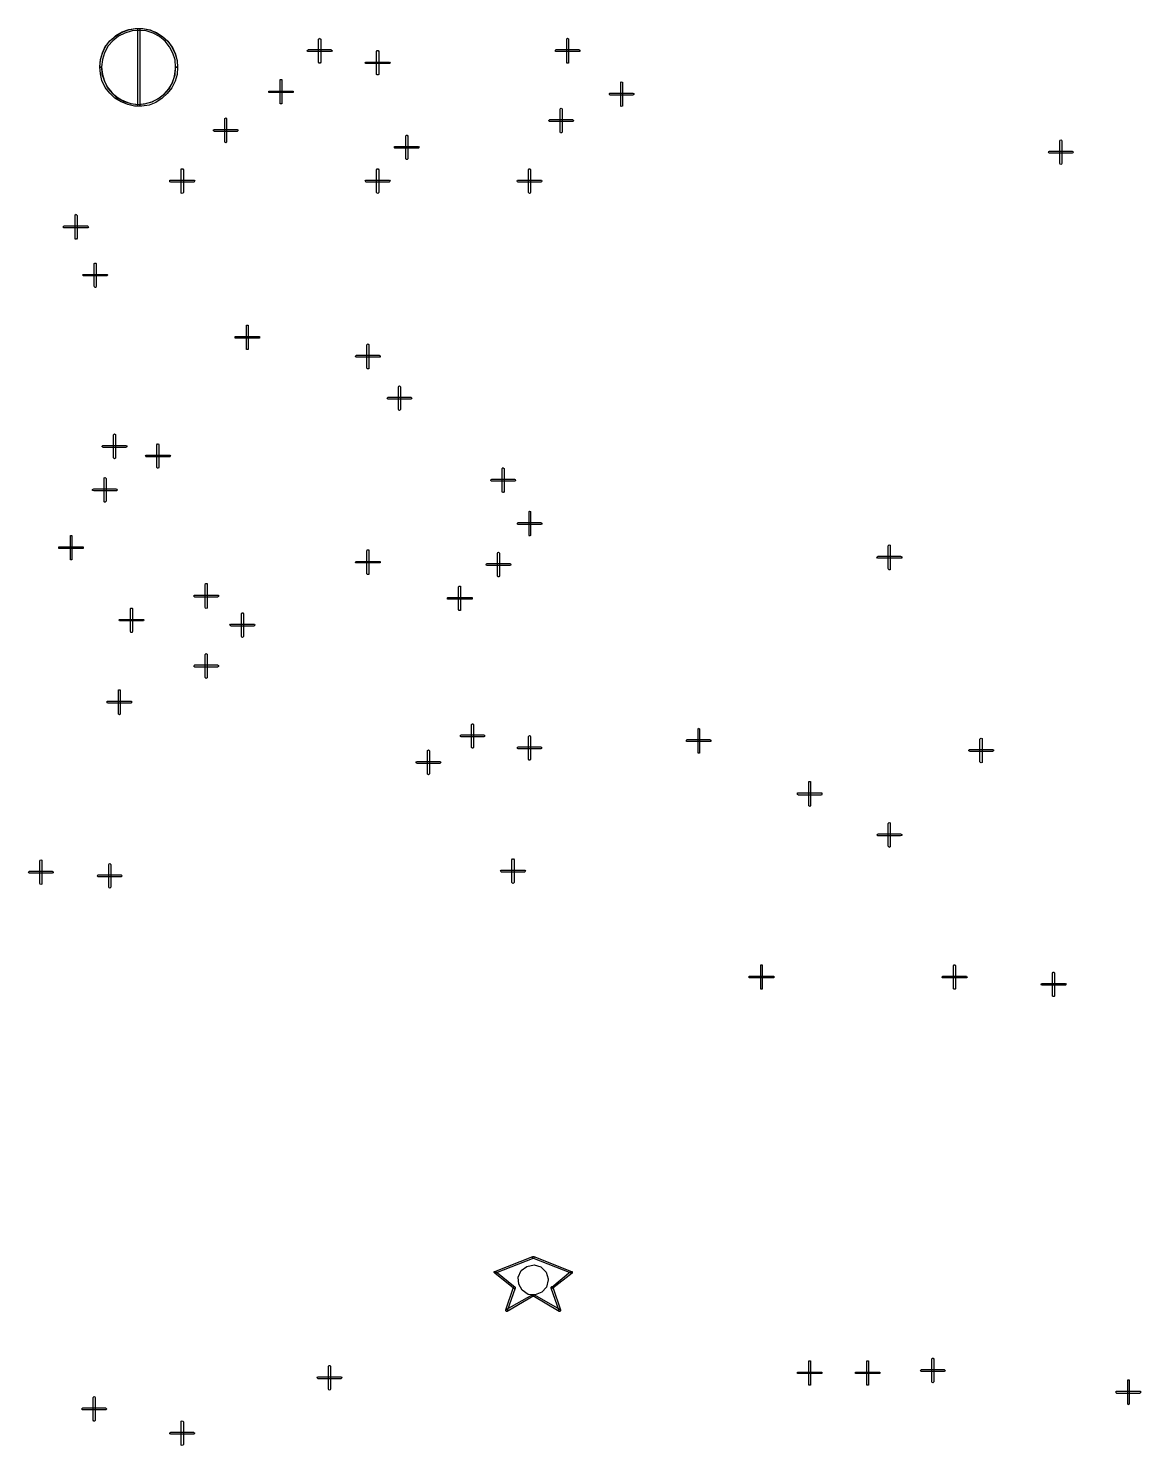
# Model space of a CAD drawing. Header units: millimetres. Extents: x 0 to 1189, y 35 to 806.
# Drawn here: x 649 to 702.7, y 437.8 to 506.2 of the extents above; entities that cross this region are included whole.
import ezdxf

# ---------------------------------------------------------------- set-up
doc = ezdxf.new("R2010")
doc.units = ezdxf.units.MM
doc.layers.add('Pen 1', color=7, linetype='Continuous')

msp = doc.modelspace()

# ---------------------------------------------------------------- linework, layer by layer
at = {"layer": 'Pen 1', "color": 7, "lineweight": 30}
for points in [[(652.475, 504.3), (652.5, 504.65), (652.6, 504.975), (652.75, 505.3), (652.95, 505.575), (653.225, 505.8), (653.525, 505.975), (653.85, 506.1), (654.175, 506.175), (654.525, 506.175), (654.875, 506.1), (655.2, 505.975), (655.5, 505.775), (655.75, 505.55), (655.95, 505.275), (656.1, 504.95), (656.2, 504.625), (656.225, 504.3), (656.125, 504.3), (656.1, 504.65), (656, 504.975), (655.825, 505.275), (655.625, 505.55), (655.35, 505.775), (655.05, 505.95), (654.7, 506.05), (654.35, 506.075), (654.025, 506.05), (653.675, 505.95), (653.375, 505.8), (653.1, 505.575), (652.875, 505.325), (652.7, 505), (652.6, 504.675), (652.55, 504.325), (652.55, 504.3), (652.475, 504.3)], [(656.225, 504.3), (656.2, 503.95), (656.1, 503.625), (655.95, 503.3), (655.725, 503.025), (655.475, 502.8), (655.175, 502.6), (654.85, 502.475), (654.5, 502.425), (654.15, 502.425), (653.825, 502.5), (653.5, 502.625), (653.2, 502.8), (652.95, 503.05), (652.725, 503.325), (652.575, 503.65), (652.5, 503.975), (652.475, 504.325), (652.5, 504.675), (652.6, 505), (652.75, 505.325), (652.975, 505.575), (653.25, 505.825), (653.55, 506), (653.875, 506.125), (654.2, 506.175), (654.55, 506.175), (654.9, 506.1), (655.225, 505.95), (655.5, 505.775), (655.775, 505.525), (655.975, 505.25), (656.125, 504.925), (656.2, 504.6), (656.225, 504.3)], [(654.3, 506.125), (654.3, 506.175), (654.35, 506.175), (654.375, 506.175), (654.4, 506.125), (654.4, 502.475), (654.375, 502.425), (654.35, 502.425), (654.3, 502.425), (654.3, 502.475), (654.3, 506.125)], [(654.3, 506.125), (654.3, 506.175), (654.35, 506.175), (654.375, 506.175), (654.4, 506.125), (654.4, 502.475), (654.375, 502.425), (654.35, 502.425), (654.3, 502.425), (654.3, 502.475), (654.3, 506.125)], [(656.125, 504.3), (656.1, 504.65), (656, 504.975), (655.825, 505.275), (655.625, 505.55), (655.35, 505.775), (655.05, 505.95), (654.7, 506.05), (654.35, 506.075), (654.025, 506.05), (653.675, 505.95), (653.375, 505.8), (653.1, 505.575), (652.875, 505.325), (652.7, 505), (652.6, 504.675), (652.55, 504.325), (652.575, 503.975), (652.675, 503.65), (652.825, 503.35), (653.05, 503.075), (653.3, 502.825), (653.625, 502.675), (653.95, 502.55), (654.3, 502.5), (654.625, 502.525), (654.975, 502.625), (655.275, 502.775), (655.575, 503), (655.8, 503.25), (655.975, 503.55), (656.075, 503.875), (656.125, 504.225), (656.125, 504.3)], [(663.025, 505.65), (663.05, 505.675), (663.075, 505.7), (663.1, 505.675), (663.125, 505.65), (663.125, 504.55), (663.1, 504.5), (663.075, 504.5), (663.05, 504.5), (663.025, 504.55), (663.025, 505.65)], [(663.025, 505.65), (663.05, 505.675), (663.075, 505.7), (663.1, 505.675), (663.125, 505.65), (663.125, 504.55), (663.1, 504.5), (663.075, 504.5), (663.05, 504.5), (663.025, 504.55), (663.025, 505.65)], [(675, 505.65), (675, 505.675), (675.025, 505.7), (675.075, 505.675), (675.075, 505.65), (675.075, 504.55), (675.075, 504.5), (675.025, 504.5), (675, 504.5), (675, 504.55), (675, 505.65)], [(675, 505.65), (675, 505.675), (675.025, 505.7), (675.075, 505.675), (675.075, 505.65), (675.075, 504.55), (675.075, 504.5), (675.025, 504.5), (675, 504.5), (675, 504.55), (675, 505.65)], [(662.525, 505.05), (662.5, 505.05), (662.475, 505.1), (662.5, 505.125), (662.525, 505.15), (663.625, 505.15), (663.65, 505.125), (663.675, 505.1), (663.65, 505.05), (663.625, 505.05), (662.525, 505.05)], [(662.525, 505.05), (662.5, 505.05), (662.475, 505.1), (662.5, 505.125), (662.525, 505.15), (663.625, 505.15), (663.65, 505.125), (663.675, 505.1), (663.65, 505.05), (663.625, 505.05), (662.525, 505.05)], [(665.825, 505.05), (665.85, 505.1), (665.875, 505.1), (665.9, 505.1), (665.925, 505.05), (665.925, 503.95), (665.9, 503.925), (665.875, 503.925), (665.85, 503.925), (665.825, 503.95), (665.825, 505.05)], [(665.825, 505.05), (665.85, 505.1), (665.875, 505.1), (665.9, 505.1), (665.925, 505.05), (665.925, 503.95), (665.9, 503.925), (665.875, 503.925), (665.85, 503.925), (665.825, 503.95), (665.825, 505.05)], [(674.475, 505.05), (674.45, 505.05), (674.45, 505.1), (674.45, 505.125), (674.475, 505.15), (675.575, 505.15), (675.625, 505.125), (675.625, 505.1), (675.625, 505.05), (675.575, 505.05), (674.475, 505.05)], [(674.475, 505.05), (674.45, 505.05), (674.45, 505.1), (674.45, 505.125), (674.475, 505.15), (675.575, 505.15), (675.625, 505.125), (675.625, 505.1), (675.625, 505.05), (675.575, 505.05), (674.475, 505.05)], [(652.55, 504.3), (652.6, 503.95), (652.7, 503.625), (652.85, 503.3), (653.075, 503.05), (653.35, 502.825), (653.65, 502.65), (653.975, 502.55), (654.325, 502.5), (654.675, 502.55), (655, 502.625), (655.325, 502.8), (655.6, 503.025), (655.825, 503.275), (655.975, 503.575), (656.1, 503.925), (656.125, 504.25), (656.125, 504.3), (656.225, 504.3), (656.2, 503.95), (656.1, 503.625), (655.95, 503.3), (655.725, 503.025), (655.475, 502.8), (655.175, 502.6), (654.85, 502.475), (654.5, 502.425), (654.15, 502.425), (653.825, 502.5), (653.5, 502.625), (653.2, 502.8), (652.95, 503.05), (652.725, 503.325), (652.575, 503.65), (652.5, 503.975), (652.475, 504.3), (652.55, 504.3)], [(665.325, 504.475), (665.3, 504.475), (665.275, 504.5), (665.3, 504.55), (665.325, 504.55), (666.425, 504.55), (666.45, 504.55), (666.475, 504.5), (666.45, 504.475), (666.425, 504.475), (665.325, 504.475)], [(665.325, 504.475), (665.3, 504.475), (665.275, 504.5), (665.3, 504.55), (665.325, 504.55), (666.425, 504.55), (666.45, 504.55), (666.475, 504.5), (666.45, 504.475), (666.425, 504.475), (665.325, 504.475)], [(661.175, 503.675), (661.175, 503.7), (661.225, 503.7), (661.25, 503.7), (661.25, 503.675), (661.25, 502.575), (661.25, 502.525), (661.225, 502.525), (661.175, 502.525), (661.175, 502.575), (661.175, 503.675)], [(661.175, 503.675), (661.175, 503.7), (661.225, 503.7), (661.25, 503.7), (661.25, 503.675), (661.25, 502.575), (661.25, 502.525), (661.225, 502.525), (661.175, 502.525), (661.175, 502.575), (661.175, 503.675)], [(677.6, 503.55), (677.6, 503.575), (677.625, 503.6), (677.675, 503.575), (677.675, 503.55), (677.675, 502.45), (677.675, 502.425), (677.625, 502.4), (677.6, 502.425), (677.6, 502.45), (677.6, 503.55)], [(677.6, 503.55), (677.6, 503.575), (677.625, 503.6), (677.675, 503.575), (677.675, 503.55), (677.675, 502.45), (677.675, 502.425), (677.625, 502.4), (677.6, 502.425), (677.6, 502.45), (677.6, 503.55)], [(660.675, 503.075), (660.625, 503.075), (660.625, 503.125), (660.625, 503.15), (660.675, 503.15), (661.775, 503.15), (661.8, 503.15), (661.8, 503.125), (661.8, 503.075), (661.775, 503.075), (660.675, 503.075)], [(660.675, 503.075), (660.625, 503.075), (660.625, 503.125), (660.625, 503.15), (660.675, 503.15), (661.775, 503.15), (661.8, 503.15), (661.8, 503.125), (661.8, 503.075), (661.775, 503.075), (660.675, 503.075)], [(677.075, 502.95), (677.05, 502.975), (677.05, 503), (677.05, 503.025), (677.075, 503.05), (678.175, 503.05), (678.225, 503.025), (678.225, 503), (678.225, 502.975), (678.175, 502.95), (677.075, 502.95)], [(677.075, 502.95), (677.05, 502.975), (677.05, 503), (677.05, 503.025), (677.075, 503.05), (678.175, 503.05), (678.225, 503.025), (678.225, 503), (678.225, 502.975), (678.175, 502.95), (677.075, 502.95)], [(674.675, 502.275), (674.7, 502.3), (674.725, 502.325), (674.75, 502.3), (674.775, 502.275), (674.775, 501.175), (674.75, 501.125), (674.725, 501.125), (674.7, 501.125), (674.675, 501.175), (674.675, 502.275)], [(674.675, 502.275), (674.7, 502.3), (674.725, 502.325), (674.75, 502.3), (674.775, 502.275), (674.775, 501.175), (674.75, 501.125), (674.725, 501.125), (674.7, 501.125), (674.675, 501.175), (674.675, 502.275)], [(658.5, 501.8), (658.5, 501.825), (658.55, 501.85), (658.575, 501.825), (658.575, 501.8), (658.575, 500.7), (658.575, 500.675), (658.55, 500.65), (658.5, 500.675), (658.5, 500.7), (658.5, 501.8)], [(658.5, 501.8), (658.5, 501.825), (658.55, 501.85), (658.575, 501.825), (658.575, 501.8), (658.575, 500.7), (658.575, 500.675), (658.55, 500.65), (658.5, 500.675), (658.5, 500.7), (658.5, 501.8)], [(674.175, 501.675), (674.15, 501.675), (674.125, 501.725), (674.15, 501.75), (674.175, 501.775), (675.275, 501.775), (675.3, 501.75), (675.325, 501.725), (675.3, 501.675), (675.275, 501.675), (674.175, 501.675)], [(674.175, 501.675), (674.15, 501.675), (674.125, 501.725), (674.15, 501.75), (674.175, 501.775), (675.275, 501.775), (675.3, 501.75), (675.325, 501.725), (675.3, 501.675), (675.275, 501.675), (674.175, 501.675)], [(658, 501.2), (657.95, 501.225), (657.95, 501.25), (657.95, 501.275), (658, 501.3), (659.1, 501.3), (659.125, 501.275), (659.125, 501.25), (659.125, 501.225), (659.1, 501.2), (658, 501.2)], [(658, 501.2), (657.95, 501.225), (657.95, 501.25), (657.95, 501.275), (658, 501.3), (659.1, 501.3), (659.125, 501.275), (659.125, 501.25), (659.125, 501.225), (659.1, 501.2), (658, 501.2)], [(667.225, 500.975), (667.25, 501.025), (667.275, 501.025), (667.3, 501.025), (667.325, 500.975), (667.325, 499.875), (667.3, 499.85), (667.275, 499.85), (667.25, 499.85), (667.225, 499.875), (667.225, 500.975)], [(667.225, 500.975), (667.25, 501.025), (667.275, 501.025), (667.3, 501.025), (667.325, 500.975), (667.325, 499.875), (667.3, 499.85), (667.275, 499.85), (667.25, 499.85), (667.225, 499.875), (667.225, 500.975)], [(698.775, 500.75), (698.8, 500.775), (698.825, 500.8), (698.85, 500.775), (698.875, 500.75), (698.875, 499.65), (698.85, 499.625), (698.825, 499.6), (698.8, 499.625), (698.775, 499.65), (698.775, 500.75)], [(698.775, 500.75), (698.8, 500.775), (698.825, 500.8), (698.85, 500.775), (698.875, 500.75), (698.875, 499.65), (698.85, 499.625), (698.825, 499.6), (698.8, 499.625), (698.775, 499.65), (698.775, 500.75)], [(666.725, 500.4), (666.7, 500.4), (666.675, 500.425), (666.7, 500.475), (666.725, 500.475), (667.825, 500.475), (667.85, 500.475), (667.875, 500.425), (667.85, 500.4), (667.825, 500.4), (666.725, 500.4)], [(666.725, 500.4), (666.7, 500.4), (666.675, 500.425), (666.7, 500.475), (666.725, 500.475), (667.825, 500.475), (667.85, 500.475), (667.875, 500.425), (667.85, 500.4), (667.825, 500.4), (666.725, 500.4)], [(698.275, 500.15), (698.25, 500.175), (698.225, 500.2), (698.25, 500.225), (698.275, 500.25), (699.375, 500.25), (699.4, 500.225), (699.425, 500.2), (699.4, 500.175), (699.375, 500.15), (698.275, 500.15)], [(698.275, 500.15), (698.25, 500.175), (698.225, 500.2), (698.25, 500.225), (698.275, 500.25), (699.375, 500.25), (699.4, 500.225), (699.425, 500.2), (699.4, 500.175), (699.375, 500.15), (698.275, 500.15)], [(656.4, 499.35), (656.4, 499.4), (656.45, 499.4), (656.475, 499.4), (656.5, 499.35), (656.5, 498.25), (656.475, 498.225), (656.45, 498.2), (656.4, 498.225), (656.4, 498.25), (656.4, 499.35)], [(656.4, 499.35), (656.4, 499.4), (656.45, 499.4), (656.475, 499.4), (656.5, 499.35), (656.5, 498.25), (656.475, 498.225), (656.45, 498.2), (656.4, 498.225), (656.4, 498.25), (656.4, 499.35)], [(665.825, 499.35), (665.85, 499.4), (665.875, 499.4), (665.9, 499.4), (665.925, 499.35), (665.925, 498.25), (665.9, 498.225), (665.875, 498.2), (665.85, 498.225), (665.825, 498.25), (665.825, 499.35)], [(665.825, 499.35), (665.85, 499.4), (665.875, 499.4), (665.9, 499.4), (665.925, 499.35), (665.925, 498.25), (665.9, 498.225), (665.875, 498.2), (665.85, 498.225), (665.825, 498.25), (665.825, 499.35)], [(673.15, 499.35), (673.175, 499.4), (673.2, 499.4), (673.225, 499.4), (673.25, 499.35), (673.25, 498.25), (673.225, 498.225), (673.2, 498.2), (673.175, 498.225), (673.15, 498.25), (673.15, 499.35)], [(673.15, 499.35), (673.175, 499.4), (673.2, 499.4), (673.225, 499.4), (673.25, 499.35), (673.25, 498.25), (673.225, 498.225), (673.2, 498.2), (673.175, 498.225), (673.15, 498.25), (673.15, 499.35)], [(655.9, 498.75), (655.85, 498.775), (655.85, 498.8), (655.85, 498.85), (655.9, 498.85), (657, 498.85), (657.025, 498.85), (657.05, 498.8), (657.025, 498.775), (657, 498.75), (655.9, 498.75)], [(655.9, 498.75), (655.85, 498.775), (655.85, 498.8), (655.85, 498.85), (655.9, 498.85), (657, 498.85), (657.025, 498.85), (657.05, 498.8), (657.025, 498.775), (657, 498.75), (655.9, 498.75)], [(665.325, 498.75), (665.3, 498.775), (665.275, 498.8), (665.3, 498.85), (665.325, 498.85), (666.425, 498.85), (666.45, 498.85), (666.475, 498.8), (666.45, 498.775), (666.425, 498.75), (665.325, 498.75)], [(665.325, 498.75), (665.3, 498.775), (665.275, 498.8), (665.3, 498.85), (665.325, 498.85), (666.425, 498.85), (666.45, 498.85), (666.475, 498.8), (666.45, 498.775), (666.425, 498.75), (665.325, 498.75)], [(672.65, 498.75), (672.625, 498.775), (672.6, 498.8), (672.625, 498.85), (672.65, 498.85), (673.75, 498.85), (673.775, 498.85), (673.8, 498.8), (673.775, 498.775), (673.75, 498.75), (672.65, 498.75)], [(672.65, 498.75), (672.625, 498.775), (672.6, 498.8), (672.625, 498.85), (672.65, 498.85), (673.75, 498.85), (673.775, 498.85), (673.8, 498.8), (673.775, 498.775), (673.75, 498.75), (672.65, 498.75)], [(650.775, 496.55), (650.725, 496.55), (650.725, 496.6), (650.725, 496.625), (650.775, 496.65), (651.875, 496.65), (651.9, 496.625), (651.925, 496.6), (651.9, 496.55), (651.875, 496.55), (650.775, 496.55)], [(650.775, 496.55), (650.725, 496.55), (650.725, 496.6), (650.725, 496.625), (650.775, 496.65), (651.875, 496.65), (651.9, 496.625), (651.925, 496.6), (651.9, 496.55), (651.875, 496.55), (650.775, 496.55)], [(651.275, 497.15), (651.275, 497.175), (651.325, 497.2), (651.35, 497.175), (651.375, 497.15), (651.375, 496.05), (651.35, 496), (651.325, 496), (651.275, 496), (651.275, 496.05), (651.275, 497.15)], [(651.275, 497.15), (651.275, 497.175), (651.325, 497.2), (651.35, 497.175), (651.375, 497.15), (651.375, 496.05), (651.35, 496), (651.325, 496), (651.275, 496), (651.275, 496.05), (651.275, 497.15)], [(652.2, 494.825), (652.225, 494.85), (652.25, 494.85), (652.275, 494.85), (652.3, 494.825), (652.3, 493.725), (652.275, 493.675), (652.25, 493.675), (652.225, 493.675), (652.2, 493.725), (652.2, 494.825)], [(652.2, 494.825), (652.225, 494.85), (652.25, 494.85), (652.275, 494.85), (652.3, 494.825), (652.3, 493.725), (652.275, 493.675), (652.25, 493.675), (652.225, 493.675), (652.2, 493.725), (652.2, 494.825)], [(651.7, 494.225), (651.675, 494.225), (651.65, 494.275), (651.675, 494.3), (651.7, 494.3), (652.8, 494.3), (652.825, 494.3), (652.85, 494.275), (652.825, 494.225), (652.8, 494.225), (651.7, 494.225)], [(651.7, 494.225), (651.675, 494.225), (651.65, 494.275), (651.675, 494.3), (651.7, 494.3), (652.8, 494.3), (652.825, 494.3), (652.85, 494.275), (652.825, 494.225), (652.8, 494.225), (651.7, 494.225)], [(659.55, 491.8), (659.55, 491.85), (659.575, 491.85), (659.625, 491.85), (659.625, 491.8), (659.625, 490.7), (659.625, 490.675), (659.575, 490.675), (659.55, 490.675), (659.55, 490.7), (659.55, 491.8)], [(659.55, 491.8), (659.55, 491.85), (659.575, 491.85), (659.625, 491.85), (659.625, 491.8), (659.625, 490.7), (659.625, 490.675), (659.575, 490.675), (659.55, 490.675), (659.55, 490.7), (659.55, 491.8)], [(659.025, 491.225), (659, 491.225), (659, 491.25), (659, 491.3), (659.025, 491.3), (660.125, 491.3), (660.175, 491.3), (660.175, 491.25), (660.175, 491.225), (660.125, 491.225), (659.025, 491.225)], [(659.025, 491.225), (659, 491.225), (659, 491.25), (659, 491.3), (659.025, 491.3), (660.125, 491.3), (660.175, 491.3), (660.175, 491.25), (660.175, 491.225), (660.125, 491.225), (659.025, 491.225)], [(665.35, 490.9), (665.375, 490.925), (665.4, 490.95), (665.45, 490.925), (665.45, 490.9), (665.45, 489.8), (665.45, 489.75), (665.4, 489.75), (665.375, 489.75), (665.35, 489.8), (665.35, 490.9)], [(665.35, 490.9), (665.375, 490.925), (665.4, 490.95), (665.45, 490.925), (665.45, 490.9), (665.45, 489.8), (665.45, 489.75), (665.4, 489.75), (665.375, 489.75), (665.35, 489.8), (665.35, 490.9)], [(664.85, 490.3), (664.825, 490.3), (664.8, 490.35), (664.825, 490.375), (664.85, 490.4), (665.95, 490.4), (666, 490.375), (666, 490.35), (666, 490.3), (665.95, 490.3), (664.85, 490.3)], [(664.85, 490.3), (664.825, 490.3), (664.8, 490.35), (664.825, 490.375), (664.85, 490.4), (665.95, 490.4), (666, 490.375), (666, 490.35), (666, 490.3), (665.95, 490.3), (664.85, 490.3)], [(666.875, 488.875), (666.9, 488.9), (666.925, 488.925), (666.95, 488.9), (666.975, 488.875), (666.975, 487.775), (666.95, 487.75), (666.925, 487.725), (666.9, 487.75), (666.875, 487.775), (666.875, 488.875)], [(666.875, 488.875), (666.9, 488.9), (666.925, 488.925), (666.95, 488.9), (666.975, 488.875), (666.975, 487.775), (666.95, 487.75), (666.925, 487.725), (666.9, 487.75), (666.875, 487.775), (666.875, 488.875)], [(666.375, 488.275), (666.35, 488.3), (666.325, 488.325), (666.35, 488.35), (666.375, 488.375), (667.475, 488.375), (667.5, 488.35), (667.525, 488.325), (667.5, 488.3), (667.475, 488.275), (666.375, 488.275)], [(666.375, 488.275), (666.35, 488.3), (666.325, 488.325), (666.35, 488.35), (666.375, 488.375), (667.475, 488.375), (667.5, 488.35), (667.525, 488.325), (667.5, 488.3), (667.475, 488.275), (666.375, 488.275)], [(653.125, 486.55), (653.15, 486.575), (653.175, 486.6), (653.225, 486.575), (653.225, 486.55), (653.225, 485.45), (653.225, 485.425), (653.175, 485.4), (653.15, 485.425), (653.125, 485.45), (653.125, 486.55)], [(653.125, 486.55), (653.15, 486.575), (653.175, 486.6), (653.225, 486.575), (653.225, 486.55), (653.225, 485.45), (653.225, 485.425), (653.175, 485.4), (653.15, 485.425), (653.125, 485.45), (653.125, 486.55)], [(652.625, 485.95), (652.6, 485.975), (652.575, 486), (652.6, 486.025), (652.625, 486.05), (653.725, 486.05), (653.775, 486.025), (653.775, 486), (653.775, 485.975), (653.725, 485.95), (652.625, 485.95)], [(652.625, 485.95), (652.6, 485.975), (652.575, 486), (652.6, 486.025), (652.625, 486.05), (653.725, 486.05), (653.775, 486.025), (653.775, 486), (653.775, 485.975), (653.725, 485.95), (652.625, 485.95)], [(655.225, 486.075), (655.25, 486.125), (655.275, 486.125), (655.3, 486.125), (655.325, 486.075), (655.325, 484.975), (655.3, 484.95), (655.275, 484.95), (655.25, 484.95), (655.225, 484.975), (655.225, 486.075)], [(655.225, 486.075), (655.25, 486.125), (655.275, 486.125), (655.3, 486.125), (655.325, 486.075), (655.325, 484.975), (655.3, 484.95), (655.275, 484.95), (655.25, 484.95), (655.225, 484.975), (655.225, 486.075)], [(654.725, 485.5), (654.7, 485.5), (654.675, 485.525), (654.7, 485.575), (654.725, 485.575), (655.825, 485.575), (655.85, 485.575), (655.875, 485.525), (655.85, 485.5), (655.825, 485.5), (654.725, 485.5)], [(654.725, 485.5), (654.7, 485.5), (654.675, 485.525), (654.7, 485.575), (654.725, 485.575), (655.825, 485.575), (655.85, 485.575), (655.875, 485.525), (655.85, 485.5), (655.825, 485.5), (654.725, 485.5)], [(671.875, 484.925), (671.9, 484.95), (671.925, 484.975), (671.95, 484.95), (671.975, 484.925), (671.975, 483.825), (671.95, 483.775), (671.925, 483.775), (671.9, 483.775), (671.875, 483.825), (671.875, 484.925)], [(671.875, 484.925), (671.9, 484.95), (671.925, 484.975), (671.95, 484.95), (671.975, 484.925), (671.975, 483.825), (671.95, 483.775), (671.925, 483.775), (671.9, 483.775), (671.875, 483.825), (671.875, 484.925)], [(652.675, 484.45), (652.675, 484.475), (652.725, 484.5), (652.75, 484.475), (652.775, 484.45), (652.775, 483.35), (652.75, 483.325), (652.725, 483.3), (652.675, 483.325), (652.675, 483.35), (652.675, 484.45)], [(652.675, 484.45), (652.675, 484.475), (652.725, 484.5), (652.75, 484.475), (652.775, 484.45), (652.775, 483.35), (652.75, 483.325), (652.725, 483.3), (652.675, 483.325), (652.675, 483.35), (652.675, 484.45)], [(671.375, 484.325), (671.35, 484.325), (671.325, 484.375), (671.35, 484.4), (671.375, 484.425), (672.475, 484.425), (672.5, 484.4), (672.525, 484.375), (672.5, 484.325), (672.475, 484.325), (671.375, 484.325)], [(671.375, 484.325), (671.35, 484.325), (671.325, 484.375), (671.35, 484.4), (671.375, 484.425), (672.475, 484.425), (672.5, 484.4), (672.525, 484.375), (672.5, 484.325), (672.475, 484.325), (671.375, 484.325)], [(652.175, 483.85), (652.125, 483.875), (652.125, 483.9), (652.125, 483.925), (652.175, 483.95), (653.275, 483.95), (653.3, 483.925), (653.325, 483.9), (653.3, 483.875), (653.275, 483.85), (652.175, 483.85)], [(652.175, 483.85), (652.125, 483.875), (652.125, 483.9), (652.125, 483.925), (652.175, 483.95), (653.275, 483.95), (653.3, 483.925), (653.325, 483.9), (653.3, 483.875), (653.275, 483.85), (652.175, 483.85)], [(672.65, 482.225), (672.625, 482.25), (672.625, 482.275), (672.625, 482.3), (672.65, 482.325), (673.75, 482.325), (673.8, 482.3), (673.8, 482.275), (673.8, 482.25), (673.75, 482.225), (672.65, 482.225)], [(672.65, 482.225), (672.625, 482.25), (672.625, 482.275), (672.625, 482.3), (672.65, 482.325), (673.75, 482.325), (673.8, 482.3), (673.8, 482.275), (673.8, 482.25), (673.75, 482.225), (672.65, 482.225)], [(673.175, 482.825), (673.175, 482.85), (673.2, 482.875), (673.25, 482.85), (673.25, 482.825), (673.25, 481.725), (673.25, 481.7), (673.2, 481.675), (673.175, 481.7), (673.175, 481.725), (673.175, 482.825)], [(673.175, 482.825), (673.175, 482.85), (673.2, 482.875), (673.25, 482.85), (673.25, 482.825), (673.25, 481.725), (673.25, 481.7), (673.2, 481.675), (673.175, 481.7), (673.175, 481.725), (673.175, 482.825)], [(651.05, 481.65), (651.05, 481.7), (651.075, 481.7), (651.125, 481.7), (651.125, 481.65), (651.125, 480.55), (651.125, 480.525), (651.075, 480.525), (651.05, 480.525), (651.05, 480.55), (651.05, 481.65)], [(651.05, 481.65), (651.05, 481.7), (651.075, 481.7), (651.125, 481.7), (651.125, 481.65), (651.125, 480.55), (651.125, 480.525), (651.075, 480.525), (651.05, 480.525), (651.05, 480.55), (651.05, 481.65)], [(650.525, 481.075), (650.5, 481.075), (650.5, 481.1), (650.5, 481.15), (650.525, 481.15), (651.625, 481.15), (651.675, 481.15), (651.675, 481.1), (651.675, 481.075), (651.625, 481.075), (650.525, 481.075)], [(650.525, 481.075), (650.5, 481.075), (650.5, 481.1), (650.5, 481.15), (650.525, 481.15), (651.625, 481.15), (651.675, 481.15), (651.675, 481.1), (651.675, 481.075), (651.625, 481.075), (650.525, 481.075)], [(665.35, 480.95), (665.375, 481), (665.4, 481), (665.45, 481), (665.45, 480.95), (665.45, 479.85), (665.45, 479.825), (665.4, 479.825), (665.375, 479.825), (665.35, 479.85), (665.35, 480.95)], [(665.35, 480.95), (665.375, 481), (665.4, 481), (665.45, 481), (665.45, 480.95), (665.45, 479.85), (665.45, 479.825), (665.4, 479.825), (665.375, 479.825), (665.35, 479.85), (665.35, 480.95)], [(671.65, 480.85), (671.675, 480.875), (671.7, 480.9), (671.725, 480.875), (671.75, 480.85), (671.75, 479.75), (671.725, 479.7), (671.7, 479.7), (671.675, 479.7), (671.65, 479.75), (671.65, 480.85)], [(671.65, 480.85), (671.675, 480.875), (671.7, 480.9), (671.725, 480.875), (671.75, 480.85), (671.75, 479.75), (671.725, 479.7), (671.7, 479.7), (671.675, 479.7), (671.65, 479.75), (671.65, 480.85)], [(690.5, 481.2), (690.525, 481.225), (690.55, 481.25), (690.6, 481.225), (690.6, 481.2), (690.6, 480.1), (690.6, 480.05), (690.55, 480.05), (690.525, 480.05), (690.5, 480.1), (690.5, 481.2)], [(690.5, 481.2), (690.525, 481.225), (690.55, 481.25), (690.6, 481.225), (690.6, 481.2), (690.6, 480.1), (690.6, 480.05), (690.55, 480.05), (690.525, 480.05), (690.5, 480.1), (690.5, 481.2)], [(664.85, 480.375), (664.825, 480.375), (664.8, 480.4), (664.825, 480.45), (664.85, 480.45), (665.95, 480.45), (666, 480.45), (666, 480.4), (666, 480.375), (665.95, 480.375), (664.85, 480.375)], [(664.85, 480.375), (664.825, 480.375), (664.8, 480.4), (664.825, 480.45), (664.85, 480.45), (665.95, 480.45), (666, 480.45), (666, 480.4), (666, 480.375), (665.95, 480.375), (664.85, 480.375)], [(671.15, 480.25), (671.125, 480.25), (671.1, 480.3), (671.125, 480.325), (671.15, 480.35), (672.25, 480.35), (672.275, 480.325), (672.3, 480.3), (672.275, 480.25), (672.25, 480.25), (671.15, 480.25)], [(671.15, 480.25), (671.125, 480.25), (671.1, 480.3), (671.125, 480.325), (671.15, 480.35), (672.25, 480.35), (672.275, 480.325), (672.3, 480.3), (672.275, 480.25), (672.25, 480.25), (671.15, 480.25)], [(690, 480.6), (689.975, 480.6), (689.95, 480.65), (689.975, 480.675), (690, 480.7), (691.1, 480.7), (691.15, 480.675), (691.15, 480.65), (691.15, 480.6), (691.1, 480.6), (690, 480.6)], [(690, 480.6), (689.975, 480.6), (689.95, 480.65), (689.975, 480.675), (690, 480.7), (691.1, 480.7), (691.15, 480.675), (691.15, 480.65), (691.15, 480.6), (691.1, 480.6), (690, 480.6)], [(657.05, 478.725), (657.025, 478.75), (657, 478.775), (657.025, 478.825), (657.05, 478.825), (658.15, 478.825), (658.2, 478.825), (658.2, 478.775), (658.2, 478.75), (658.15, 478.725), (657.05, 478.725)], [(657.05, 478.725), (657.025, 478.75), (657, 478.775), (657.025, 478.825), (657.05, 478.825), (658.15, 478.825), (658.2, 478.825), (658.2, 478.775), (658.2, 478.75), (658.15, 478.725), (657.05, 478.725)], [(657.55, 479.325), (657.575, 479.375), (657.6, 479.375), (657.65, 479.375), (657.65, 479.325), (657.65, 478.225), (657.65, 478.2), (657.6, 478.175), (657.575, 478.2), (657.55, 478.225), (657.55, 479.325)], [(657.55, 479.325), (657.575, 479.375), (657.6, 479.375), (657.65, 479.375), (657.65, 479.325), (657.65, 478.225), (657.65, 478.2), (657.6, 478.175), (657.575, 478.2), (657.55, 478.225), (657.55, 479.325)], [(669.775, 479.225), (669.8, 479.25), (669.825, 479.25), (669.875, 479.25), (669.875, 479.225), (669.875, 478.125), (669.875, 478.075), (669.825, 478.075), (669.8, 478.075), (669.775, 478.125), (669.775, 479.225)], [(669.775, 479.225), (669.8, 479.25), (669.825, 479.25), (669.875, 479.25), (669.875, 479.225), (669.875, 478.125), (669.875, 478.075), (669.825, 478.075), (669.8, 478.075), (669.775, 478.125), (669.775, 479.225)], [(653.95, 478.175), (653.975, 478.2), (654, 478.2), (654.025, 478.2), (654.05, 478.175), (654.05, 477.075), (654.025, 477.025), (654, 477.025), (653.975, 477.025), (653.95, 477.075), (653.95, 478.175)], [(653.95, 478.175), (653.975, 478.2), (654, 478.2), (654.025, 478.2), (654.05, 478.175), (654.05, 477.075), (654.025, 477.025), (654, 477.025), (653.975, 477.025), (653.95, 477.075), (653.95, 478.175)], [(669.275, 478.625), (669.25, 478.625), (669.225, 478.675), (669.25, 478.7), (669.275, 478.7), (670.375, 478.7), (670.425, 478.7), (670.425, 478.675), (670.425, 478.625), (670.375, 478.625), (669.275, 478.625)], [(669.275, 478.625), (669.25, 478.625), (669.225, 478.675), (669.25, 478.7), (669.275, 478.7), (670.375, 478.7), (670.425, 478.7), (670.425, 478.675), (670.425, 478.625), (670.375, 478.625), (669.275, 478.625)], [(653.45, 477.575), (653.425, 477.575), (653.4, 477.625), (653.425, 477.65), (653.45, 477.65), (654.55, 477.65), (654.575, 477.65), (654.6, 477.625), (654.575, 477.575), (654.55, 477.575), (653.45, 477.575)], [(653.45, 477.575), (653.425, 477.575), (653.4, 477.625), (653.425, 477.65), (653.45, 477.65), (654.55, 477.65), (654.575, 477.65), (654.6, 477.625), (654.575, 477.575), (654.55, 477.575), (653.45, 477.575)], [(659.3, 477.925), (659.325, 477.975), (659.35, 477.975), (659.375, 477.975), (659.4, 477.925), (659.4, 476.825), (659.375, 476.8), (659.35, 476.775), (659.325, 476.8), (659.3, 476.825), (659.3, 477.925)], [(659.3, 477.925), (659.325, 477.975), (659.35, 477.975), (659.375, 477.975), (659.4, 477.925), (659.4, 476.825), (659.375, 476.8), (659.35, 476.775), (659.325, 476.8), (659.3, 476.825), (659.3, 477.925)], [(658.8, 477.325), (658.775, 477.35), (658.75, 477.375), (658.775, 477.425), (658.8, 477.425), (659.9, 477.425), (659.925, 477.425), (659.95, 477.375), (659.925, 477.35), (659.9, 477.325), (658.8, 477.325)], [(658.8, 477.325), (658.775, 477.35), (658.75, 477.375), (658.775, 477.425), (658.8, 477.425), (659.9, 477.425), (659.925, 477.425), (659.95, 477.375), (659.925, 477.35), (659.9, 477.325), (658.8, 477.325)], [(657.05, 475.35), (657.025, 475.375), (657, 475.4), (657.025, 475.425), (657.05, 475.45), (658.15, 475.45), (658.2, 475.425), (658.2, 475.4), (658.2, 475.375), (658.15, 475.35), (657.05, 475.35)], [(657.05, 475.35), (657.025, 475.375), (657, 475.4), (657.025, 475.425), (657.05, 475.45), (658.15, 475.45), (658.2, 475.425), (658.2, 475.4), (658.2, 475.375), (658.15, 475.35), (657.05, 475.35)], [(657.55, 475.95), (657.575, 475.975), (657.6, 476), (657.65, 475.975), (657.65, 475.95), (657.65, 474.85), (657.65, 474.825), (657.6, 474.8), (657.575, 474.825), (657.55, 474.85), (657.55, 475.95)], [(657.55, 475.95), (657.575, 475.975), (657.6, 476), (657.65, 475.975), (657.65, 475.95), (657.65, 474.85), (657.65, 474.825), (657.6, 474.8), (657.575, 474.825), (657.55, 474.85), (657.55, 475.95)], [(653.375, 474.2), (653.375, 474.25), (653.425, 474.25), (653.45, 474.25), (653.45, 474.2), (653.45, 473.1), (653.45, 473.075), (653.425, 473.05), (653.375, 473.075), (653.375, 473.1), (653.375, 474.2)], [(653.375, 474.2), (653.375, 474.25), (653.425, 474.25), (653.45, 474.25), (653.45, 474.2), (653.45, 473.1), (653.45, 473.075), (653.425, 473.05), (653.375, 473.075), (653.375, 473.1), (653.375, 474.2)], [(652.875, 473.6), (652.825, 473.625), (652.825, 473.65), (652.825, 473.7), (652.875, 473.7), (653.975, 473.7), (654, 473.7), (654, 473.65), (654, 473.625), (653.975, 473.6), (652.875, 473.6)], [(652.875, 473.6), (652.825, 473.625), (652.825, 473.65), (652.825, 473.7), (652.875, 473.7), (653.975, 473.7), (654, 473.7), (654, 473.65), (654, 473.625), (653.975, 473.6), (652.875, 473.6)], [(669.9, 471.975), (669.875, 472), (669.85, 472.025), (669.875, 472.05), (669.9, 472.075), (671, 472.075), (671.025, 472.05), (671.05, 472.025), (671.025, 472), (671, 471.975), (669.9, 471.975)], [(669.9, 471.975), (669.875, 472), (669.85, 472.025), (669.875, 472.05), (669.9, 472.075), (671, 472.075), (671.025, 472.05), (671.05, 472.025), (671.025, 472), (671, 471.975), (669.9, 471.975)], [(670.4, 472.575), (670.425, 472.6), (670.45, 472.625), (670.475, 472.6), (670.5, 472.575), (670.5, 471.475), (670.475, 471.45), (670.45, 471.425), (670.425, 471.45), (670.4, 471.475), (670.4, 472.575)], [(670.4, 472.575), (670.425, 472.6), (670.45, 472.625), (670.475, 472.6), (670.5, 472.575), (670.5, 471.475), (670.475, 471.45), (670.45, 471.425), (670.425, 471.45), (670.4, 471.475), (670.4, 472.575)], [(673.15, 472), (673.175, 472.025), (673.2, 472.05), (673.225, 472.025), (673.25, 472), (673.25, 470.9), (673.225, 470.85), (673.2, 470.85), (673.175, 470.85), (673.15, 470.9), (673.15, 472)], [(673.15, 472), (673.175, 472.025), (673.2, 472.05), (673.225, 472.025), (673.25, 472), (673.25, 470.9), (673.225, 470.85), (673.2, 470.85), (673.175, 470.85), (673.15, 470.9), (673.15, 472)], [(681.325, 472.35), (681.325, 472.375), (681.35, 472.4), (681.4, 472.375), (681.4, 472.35), (681.4, 471.25), (681.4, 471.2), (681.35, 471.2), (681.325, 471.2), (681.325, 471.25), (681.325, 472.35)], [(681.325, 472.35), (681.325, 472.375), (681.35, 472.4), (681.4, 472.375), (681.4, 472.35), (681.4, 471.25), (681.4, 471.2), (681.35, 471.2), (681.325, 471.2), (681.325, 471.25), (681.325, 472.35)], [(668.275, 471.3), (668.275, 471.325), (668.325, 471.35), (668.35, 471.325), (668.375, 471.3), (668.375, 470.2), (668.35, 470.175), (668.325, 470.15), (668.275, 470.175), (668.275, 470.2), (668.275, 471.3)], [(668.275, 471.3), (668.275, 471.325), (668.325, 471.35), (668.35, 471.325), (668.375, 471.3), (668.375, 470.2), (668.35, 470.175), (668.325, 470.15), (668.275, 470.175), (668.275, 470.2), (668.275, 471.3)], [(672.65, 471.4), (672.625, 471.425), (672.6, 471.45), (672.625, 471.475), (672.65, 471.5), (673.75, 471.5), (673.775, 471.475), (673.8, 471.45), (673.775, 471.425), (673.75, 471.4), (672.65, 471.4)], [(672.65, 471.4), (672.625, 471.425), (672.6, 471.45), (672.625, 471.475), (672.65, 471.5), (673.75, 471.5), (673.775, 471.475), (673.8, 471.45), (673.775, 471.425), (673.75, 471.4), (672.65, 471.4)], [(680.8, 471.75), (680.775, 471.75), (680.775, 471.8), (680.775, 471.825), (680.8, 471.85), (681.9, 471.85), (681.95, 471.825), (681.95, 471.8), (681.95, 471.75), (681.9, 471.75), (680.8, 471.75)], [(680.8, 471.75), (680.775, 471.75), (680.775, 471.8), (680.775, 471.825), (680.8, 471.85), (681.9, 471.85), (681.95, 471.825), (681.95, 471.8), (681.95, 471.75), (681.9, 471.75), (680.8, 471.75)], [(694.425, 471.275), (694.4, 471.3), (694.375, 471.325), (694.4, 471.35), (694.425, 471.375), (695.525, 471.375), (695.575, 471.35), (695.575, 471.325), (695.575, 471.3), (695.525, 471.275), (694.425, 471.275)], [(694.425, 471.275), (694.4, 471.3), (694.375, 471.325), (694.4, 471.35), (694.425, 471.375), (695.525, 471.375), (695.575, 471.35), (695.575, 471.325), (695.575, 471.3), (695.525, 471.275), (694.425, 471.275)], [(694.925, 471.875), (694.95, 471.9), (694.975, 471.925), (695.025, 471.9), (695.025, 471.875), (695.025, 470.775), (695.025, 470.75), (694.975, 470.725), (694.95, 470.75), (694.925, 470.775), (694.925, 471.875)], [(694.925, 471.875), (694.95, 471.9), (694.975, 471.925), (695.025, 471.9), (695.025, 471.875), (695.025, 470.775), (695.025, 470.75), (694.975, 470.725), (694.95, 470.75), (694.925, 470.775), (694.925, 471.875)], [(667.775, 470.7), (667.725, 470.725), (667.725, 470.75), (667.725, 470.775), (667.775, 470.8), (668.875, 470.8), (668.9, 470.775), (668.925, 470.75), (668.9, 470.725), (668.875, 470.7), (667.775, 470.7)], [(667.775, 470.7), (667.725, 470.725), (667.725, 470.75), (667.725, 470.775), (667.775, 470.8), (668.875, 470.8), (668.9, 470.775), (668.925, 470.75), (668.9, 470.725), (668.875, 470.7), (667.775, 470.7)], [(686.175, 469.175), (686.125, 469.2), (686.125, 469.225), (686.125, 469.275), (686.175, 469.275), (687.275, 469.275), (687.3, 469.275), (687.3, 469.225), (687.3, 469.2), (687.275, 469.175), (686.175, 469.175)], [(686.175, 469.175), (686.125, 469.2), (686.125, 469.225), (686.125, 469.275), (686.175, 469.275), (687.275, 469.275), (687.3, 469.275), (687.3, 469.225), (687.3, 469.2), (687.275, 469.175), (686.175, 469.175)], [(686.675, 469.775), (686.675, 469.825), (686.725, 469.825), (686.75, 469.825), (686.75, 469.775), (686.75, 468.675), (686.75, 468.65), (686.725, 468.625), (686.675, 468.65), (686.675, 468.675), (686.675, 469.775)], [(686.675, 469.775), (686.675, 469.825), (686.725, 469.825), (686.75, 469.825), (686.75, 469.775), (686.75, 468.675), (686.75, 468.65), (686.725, 468.625), (686.675, 468.65), (686.675, 468.675), (686.675, 469.775)], [(690, 467.2), (689.975, 467.225), (689.95, 467.25), (689.975, 467.275), (690, 467.3), (691.1, 467.3), (691.15, 467.275), (691.15, 467.25), (691.15, 467.225), (691.1, 467.2), (690, 467.2)], [(690, 467.2), (689.975, 467.225), (689.95, 467.25), (689.975, 467.275), (690, 467.3), (691.1, 467.3), (691.15, 467.275), (691.15, 467.25), (691.15, 467.225), (691.1, 467.2), (690, 467.2)], [(690.5, 467.8), (690.525, 467.825), (690.55, 467.85), (690.6, 467.825), (690.6, 467.8), (690.6, 466.7), (690.6, 466.675), (690.55, 466.65), (690.525, 466.675), (690.5, 466.7), (690.5, 467.8)], [(690.5, 467.8), (690.525, 467.825), (690.55, 467.85), (690.6, 467.825), (690.6, 467.8), (690.6, 466.7), (690.6, 466.675), (690.55, 466.65), (690.525, 466.675), (690.5, 466.7), (690.5, 467.8)], [(649.575, 466), (649.6, 466.025), (649.625, 466.05), (649.675, 466.025), (649.675, 466), (649.675, 464.9), (649.675, 464.875), (649.625, 464.85), (649.6, 464.875), (649.575, 464.9), (649.575, 466)], [(649.575, 466), (649.6, 466.025), (649.625, 466.05), (649.675, 466.025), (649.675, 466), (649.675, 464.9), (649.675, 464.875), (649.625, 464.85), (649.6, 464.875), (649.575, 464.9), (649.575, 466)], [(652.9, 465.825), (652.925, 465.85), (652.95, 465.875), (652.975, 465.85), (653, 465.825), (653, 464.725), (652.975, 464.7), (652.95, 464.675), (652.925, 464.7), (652.9, 464.725), (652.9, 465.825)], [(652.9, 465.825), (652.925, 465.85), (652.95, 465.875), (652.975, 465.85), (653, 465.825), (653, 464.725), (652.975, 464.7), (652.95, 464.675), (652.925, 464.7), (652.9, 464.725), (652.9, 465.825)], [(672.35, 466.05), (672.375, 466.1), (672.4, 466.1), (672.425, 466.1), (672.45, 466.05), (672.45, 464.95), (672.425, 464.925), (672.4, 464.9), (672.375, 464.925), (672.35, 464.95), (672.35, 466.05)], [(672.35, 466.05), (672.375, 466.1), (672.4, 466.1), (672.425, 466.1), (672.45, 466.05), (672.45, 464.95), (672.425, 464.925), (672.4, 464.9), (672.375, 464.925), (672.35, 464.95), (672.35, 466.05)], [(649.075, 465.4), (649.05, 465.425), (649.025, 465.45), (649.05, 465.475), (649.075, 465.5), (650.175, 465.5), (650.225, 465.475), (650.225, 465.45), (650.225, 465.425), (650.175, 465.4), (649.075, 465.4)], [(649.075, 465.4), (649.05, 465.425), (649.025, 465.45), (649.05, 465.475), (649.075, 465.5), (650.175, 465.5), (650.225, 465.475), (650.225, 465.45), (650.225, 465.425), (650.175, 465.4), (649.075, 465.4)], [(652.4, 465.225), (652.375, 465.25), (652.35, 465.275), (652.375, 465.3), (652.4, 465.325), (653.5, 465.325), (653.525, 465.3), (653.55, 465.275), (653.525, 465.25), (653.5, 465.225), (652.4, 465.225)], [(652.4, 465.225), (652.375, 465.25), (652.35, 465.275), (652.375, 465.3), (652.4, 465.325), (653.5, 465.325), (653.525, 465.3), (653.55, 465.275), (653.525, 465.25), (653.5, 465.225), (652.4, 465.225)], [(671.85, 465.45), (671.825, 465.475), (671.8, 465.5), (671.825, 465.55), (671.85, 465.55), (672.95, 465.55), (672.975, 465.55), (673, 465.5), (672.975, 465.475), (672.95, 465.45), (671.85, 465.45)], [(671.85, 465.45), (671.825, 465.475), (671.8, 465.5), (671.825, 465.55), (671.85, 465.55), (672.95, 465.55), (672.975, 465.55), (673, 465.5), (672.975, 465.475), (672.95, 465.45), (671.85, 465.45)], [(683.825, 460.35), (683.8, 460.35), (683.8, 460.375), (683.8, 460.425), (683.825, 460.425), (684.925, 460.425), (684.975, 460.425), (684.975, 460.375), (684.975, 460.35), (684.925, 460.35), (683.825, 460.35)], [(683.825, 460.35), (683.8, 460.35), (683.8, 460.375), (683.8, 460.425), (683.825, 460.425), (684.925, 460.425), (684.975, 460.425), (684.975, 460.375), (684.975, 460.35), (684.925, 460.35), (683.825, 460.35)], [(684.35, 460.925), (684.35, 460.975), (684.375, 460.975), (684.425, 460.975), (684.425, 460.925), (684.425, 459.825), (684.425, 459.8), (684.375, 459.8), (684.35, 459.8), (684.35, 459.825), (684.35, 460.925)], [(684.35, 460.925), (684.35, 460.975), (684.375, 460.975), (684.425, 460.975), (684.425, 460.925), (684.425, 459.825), (684.425, 459.8), (684.375, 459.8), (684.35, 459.8), (684.35, 459.825), (684.35, 460.925)], [(693.15, 460.35), (693.125, 460.35), (693.1, 460.375), (693.125, 460.425), (693.15, 460.425), (694.25, 460.425), (694.275, 460.425), (694.3, 460.375), (694.275, 460.35), (694.25, 460.35), (693.15, 460.35)], [(693.15, 460.35), (693.125, 460.35), (693.1, 460.375), (693.125, 460.425), (693.15, 460.425), (694.25, 460.425), (694.275, 460.425), (694.3, 460.375), (694.275, 460.35), (694.25, 460.35), (693.15, 460.35)], [(693.65, 460.925), (693.675, 460.975), (693.7, 460.975), (693.725, 460.975), (693.75, 460.925), (693.75, 459.825), (693.725, 459.8), (693.7, 459.8), (693.675, 459.8), (693.65, 459.825), (693.65, 460.925)], [(693.65, 460.925), (693.675, 460.975), (693.7, 460.975), (693.725, 460.975), (693.75, 460.925), (693.75, 459.825), (693.725, 459.8), (693.7, 459.8), (693.675, 459.8), (693.65, 459.825), (693.65, 460.925)], [(698.425, 460.575), (698.45, 460.625), (698.475, 460.625), (698.5, 460.625), (698.525, 460.575), (698.525, 459.475), (698.5, 459.45), (698.475, 459.45), (698.45, 459.45), (698.425, 459.475), (698.425, 460.575)], [(698.425, 460.575), (698.45, 460.625), (698.475, 460.625), (698.5, 460.625), (698.525, 460.575), (698.525, 459.475), (698.5, 459.45), (698.475, 459.45), (698.45, 459.45), (698.425, 459.475), (698.425, 460.575)], [(697.925, 460), (697.9, 460), (697.875, 460.025), (697.9, 460.075), (697.925, 460.075), (699.025, 460.075), (699.05, 460.075), (699.075, 460.025), (699.05, 460), (699.025, 460), (697.925, 460)], [(697.925, 460), (697.9, 460), (697.875, 460.025), (697.9, 460.075), (697.925, 460.075), (699.025, 460.075), (699.05, 460.075), (699.075, 460.025), (699.05, 460), (699.025, 460), (697.925, 460)], [(673.35, 446.9), (673.4, 446.9), (673.425, 446.875), (673.425, 446.85), (673.4, 446.825), (671.55, 446.1), (671.525, 446.1), (671.5, 446.125), (671.5, 446.15), (671.525, 446.175), (673.35, 446.9)], [(673.35, 446.9), (673.4, 446.9), (673.425, 446.875), (673.425, 446.85), (673.4, 446.825), (671.55, 446.1), (671.525, 446.1), (671.5, 446.125), (671.5, 446.15), (671.525, 446.175), (673.35, 446.9)], [(675.225, 446.175), (675.25, 446.15), (675.25, 446.125), (675.225, 446.1), (675.2, 446.1), (673.35, 446.825), (673.325, 446.85), (673.325, 446.875), (673.35, 446.9), (673.4, 446.9), (675.225, 446.175)], [(675.225, 446.175), (675.25, 446.15), (675.25, 446.125), (675.225, 446.1), (675.2, 446.1), (673.35, 446.825), (673.325, 446.85), (673.325, 446.875), (673.35, 446.9), (673.4, 446.9), (675.225, 446.175)], [(671.525, 446.1), (671.5, 446.125), (671.5, 446.175), (671.525, 446.175), (671.575, 446.175), (672.5, 445.425), (672.5, 445.4), (672.5, 445.375), (672.475, 445.35), (672.425, 445.375), (671.525, 446.1)], [(671.525, 446.1), (671.5, 446.125), (671.5, 446.175), (671.525, 446.175), (671.575, 446.175), (672.5, 445.425), (672.5, 445.4), (672.5, 445.375), (672.475, 445.35), (672.425, 445.375), (671.525, 446.1)], [(674.1, 445.775), (674.025, 445.425), (673.8, 445.175), (673.475, 445.05), (673.125, 445.075), (672.85, 445.275), (672.675, 445.575), (672.65, 445.9), (672.8, 446.225), (673.075, 446.425), (673.425, 446.5), (673.75, 446.4), (674, 446.15), (674.1, 445.825), (674.1, 445.775)], [(674.1, 445.775), (674.025, 445.425), (673.8, 445.175), (673.475, 445.05), (673.125, 445.075), (672.85, 445.275), (672.675, 445.575), (672.65, 445.9), (672.8, 446.225), (673.075, 446.425), (673.425, 446.5), (673.75, 446.4), (674, 446.15), (674.1, 445.825), (674.1, 445.775)], [(674.325, 445.375), (674.3, 445.35), (674.25, 445.375), (674.25, 445.4), (674.275, 445.425), (675.175, 446.175), (675.225, 446.175), (675.25, 446.175), (675.25, 446.125), (675.25, 446.1), (674.325, 445.375)], [(674.325, 445.375), (674.3, 445.35), (674.25, 445.375), (674.25, 445.4), (674.275, 445.425), (675.175, 446.175), (675.225, 446.175), (675.25, 446.175), (675.25, 446.125), (675.25, 446.1), (674.325, 445.375)], [(672.425, 445.425), (672.45, 445.45), (672.475, 445.45), (672.5, 445.425), (672.5, 445.375), (672.125, 444.275), (672.125, 444.25), (672.075, 444.25), (672.05, 444.275), (672.05, 444.325), (672.425, 445.425)], [(672.425, 445.425), (672.45, 445.45), (672.475, 445.45), (672.5, 445.425), (672.5, 445.375), (672.125, 444.275), (672.125, 444.25), (672.075, 444.25), (672.05, 444.275), (672.05, 444.325), (672.425, 445.425)], [(674.7, 444.325), (674.7, 444.275), (674.675, 444.25), (674.65, 444.25), (674.625, 444.275), (674.25, 445.375), (674.25, 445.425), (674.275, 445.45), (674.325, 445.45), (674.325, 445.425), (674.7, 444.325)], [(674.7, 444.325), (674.7, 444.275), (674.675, 444.25), (674.65, 444.25), (674.625, 444.275), (674.25, 445.375), (674.25, 445.425), (674.275, 445.45), (674.325, 445.45), (674.325, 445.425), (674.7, 444.325)], [(672.125, 444.25), (672.075, 444.25), (672.05, 444.275), (672.05, 444.325), (672.075, 444.35), (673.35, 445.075), (673.4, 445.075), (673.425, 445.05), (673.425, 445.025), (673.4, 445), (672.125, 444.25)], [(672.125, 444.25), (672.075, 444.25), (672.05, 444.275), (672.05, 444.325), (672.075, 444.35), (673.35, 445.075), (673.4, 445.075), (673.425, 445.05), (673.425, 445.025), (673.4, 445), (672.125, 444.25)], [(673.35, 445), (673.325, 445.025), (673.325, 445.05), (673.375, 445.075), (673.4, 445.075), (674.675, 444.35), (674.7, 444.325), (674.7, 444.275), (674.675, 444.25), (674.625, 444.25), (673.35, 445)], [(673.35, 445), (673.325, 445.025), (673.325, 445.05), (673.375, 445.075), (673.4, 445.075), (674.675, 444.35), (674.7, 444.325), (674.7, 444.275), (674.675, 444.25), (674.625, 444.25), (673.35, 445)], [(686.675, 441.85), (686.675, 441.875), (686.725, 441.875), (686.75, 441.875), (686.75, 441.85), (686.75, 440.75), (686.75, 440.7), (686.725, 440.7), (686.675, 440.7), (686.675, 440.75), (686.675, 441.85)], [(686.675, 441.85), (686.675, 441.875), (686.725, 441.875), (686.75, 441.875), (686.75, 441.85), (686.75, 440.75), (686.75, 440.7), (686.725, 440.7), (686.675, 440.7), (686.675, 440.75), (686.675, 441.85)], [(689.475, 441.85), (689.475, 441.875), (689.5, 441.875), (689.55, 441.875), (689.55, 441.85), (689.55, 440.75), (689.55, 440.7), (689.5, 440.7), (689.475, 440.7), (689.475, 440.75), (689.475, 441.85)], [(689.475, 441.85), (689.475, 441.875), (689.5, 441.875), (689.55, 441.875), (689.55, 441.85), (689.55, 440.75), (689.55, 440.7), (689.5, 440.7), (689.475, 440.7), (689.475, 440.75), (689.475, 441.85)], [(692.6, 441.95), (692.625, 442), (692.65, 442), (692.675, 442), (692.7, 441.95), (692.7, 440.85), (692.675, 440.825), (692.65, 440.8), (692.625, 440.825), (692.6, 440.85), (692.6, 441.95)], [(692.6, 441.95), (692.625, 442), (692.65, 442), (692.675, 442), (692.7, 441.95), (692.7, 440.85), (692.675, 440.825), (692.65, 440.8), (692.625, 440.825), (692.6, 440.85), (692.6, 441.95)], [(663.5, 441.6), (663.525, 441.65), (663.55, 441.65), (663.575, 441.65), (663.6, 441.6), (663.6, 440.5), (663.575, 440.475), (663.55, 440.45), (663.525, 440.475), (663.5, 440.5), (663.5, 441.6)], [(663.5, 441.6), (663.525, 441.65), (663.55, 441.65), (663.575, 441.65), (663.6, 441.6), (663.6, 440.5), (663.575, 440.475), (663.55, 440.45), (663.525, 440.475), (663.5, 440.5), (663.5, 441.6)], [(686.175, 441.25), (686.125, 441.25), (686.125, 441.3), (686.125, 441.325), (686.175, 441.325), (687.275, 441.325), (687.3, 441.325), (687.3, 441.3), (687.3, 441.25), (687.275, 441.25), (686.175, 441.25)], [(686.175, 441.25), (686.125, 441.25), (686.125, 441.3), (686.125, 441.325), (686.175, 441.325), (687.275, 441.325), (687.3, 441.325), (687.3, 441.3), (687.3, 441.25), (687.275, 441.25), (686.175, 441.25)], [(688.95, 441.25), (688.925, 441.25), (688.925, 441.3), (688.925, 441.325), (688.95, 441.325), (690.05, 441.325), (690.1, 441.325), (690.1, 441.3), (690.1, 441.25), (690.05, 441.25), (688.95, 441.25)], [(688.95, 441.25), (688.925, 441.25), (688.925, 441.3), (688.925, 441.325), (688.95, 441.325), (690.05, 441.325), (690.1, 441.325), (690.1, 441.3), (690.1, 441.25), (690.05, 441.25), (688.95, 441.25)], [(692.1, 441.35), (692.075, 441.375), (692.05, 441.4), (692.075, 441.425), (692.1, 441.45), (693.2, 441.45), (693.225, 441.425), (693.25, 441.4), (693.225, 441.375), (693.2, 441.35), (692.1, 441.35)], [(692.1, 441.35), (692.075, 441.375), (692.05, 441.4), (692.075, 441.425), (692.1, 441.45), (693.2, 441.45), (693.225, 441.425), (693.25, 441.4), (693.225, 441.375), (693.2, 441.35), (692.1, 441.35)], [(663, 441), (662.975, 441.025), (662.95, 441.05), (662.975, 441.1), (663, 441.1), (664.1, 441.1), (664.125, 441.1), (664.15, 441.05), (664.125, 441.025), (664.1, 441), (663, 441)], [(663, 441), (662.975, 441.025), (662.95, 441.05), (662.975, 441.1), (663, 441.1), (664.1, 441.1), (664.125, 441.1), (664.15, 441.05), (664.125, 441.025), (664.1, 441), (663, 441)], [(702.05, 440.9), (702.05, 440.95), (702.075, 440.95), (702.125, 440.95), (702.125, 440.9), (702.125, 439.8), (702.125, 439.775), (702.075, 439.75), (702.05, 439.775), (702.05, 439.8), (702.05, 440.9)], [(702.05, 440.9), (702.05, 440.95), (702.075, 440.95), (702.125, 440.95), (702.125, 440.9), (702.125, 439.8), (702.125, 439.775), (702.075, 439.75), (702.05, 439.775), (702.05, 439.8), (702.05, 440.9)], [(652.15, 440.1), (652.175, 440.125), (652.2, 440.15), (652.225, 440.125), (652.25, 440.1), (652.25, 439), (652.225, 438.95), (652.2, 438.95), (652.175, 438.95), (652.15, 439), (652.15, 440.1)], [(652.15, 440.1), (652.175, 440.125), (652.2, 440.15), (652.225, 440.125), (652.25, 440.1), (652.25, 439), (652.225, 438.95), (652.2, 438.95), (652.175, 438.95), (652.15, 439), (652.15, 440.1)], [(701.525, 440.3), (701.5, 440.325), (701.5, 440.35), (701.5, 440.4), (701.525, 440.4), (702.625, 440.4), (702.675, 440.4), (702.675, 440.35), (702.675, 440.325), (702.625, 440.3), (701.525, 440.3)], [(701.525, 440.3), (701.5, 440.325), (701.5, 440.35), (701.5, 440.4), (701.525, 440.4), (702.625, 440.4), (702.675, 440.4), (702.675, 440.35), (702.675, 440.325), (702.625, 440.3), (701.525, 440.3)], [(651.65, 439.5), (651.625, 439.5), (651.6, 439.55), (651.625, 439.575), (651.65, 439.6), (652.75, 439.6), (652.775, 439.575), (652.8, 439.55), (652.775, 439.5), (652.75, 439.5), (651.65, 439.5)], [(651.65, 439.5), (651.625, 439.5), (651.6, 439.55), (651.625, 439.575), (651.65, 439.6), (652.75, 439.6), (652.775, 439.575), (652.8, 439.55), (652.775, 439.5), (652.75, 439.5), (651.65, 439.5)], [(656.4, 438.925), (656.4, 438.95), (656.45, 438.975), (656.475, 438.95), (656.5, 438.925), (656.5, 437.825), (656.475, 437.8), (656.45, 437.775), (656.4, 437.8), (656.4, 437.825), (656.4, 438.925)], [(656.4, 438.925), (656.4, 438.95), (656.45, 438.975), (656.475, 438.95), (656.5, 438.925), (656.5, 437.825), (656.475, 437.8), (656.45, 437.775), (656.4, 437.8), (656.4, 437.825), (656.4, 438.925)], [(655.9, 438.325), (655.85, 438.35), (655.85, 438.375), (655.85, 438.4), (655.9, 438.425), (657, 438.425), (657.025, 438.4), (657.05, 438.375), (657.025, 438.35), (657, 438.325), (655.9, 438.325)], [(655.9, 438.325), (655.85, 438.35), (655.85, 438.375), (655.85, 438.4), (655.9, 438.425), (657, 438.425), (657.025, 438.4), (657.05, 438.375), (657.025, 438.35), (657, 438.325), (655.9, 438.325)]]:
    msp.add_lwpolyline(points, dxfattribs=at)

doc.saveas('drawing.dxf')
